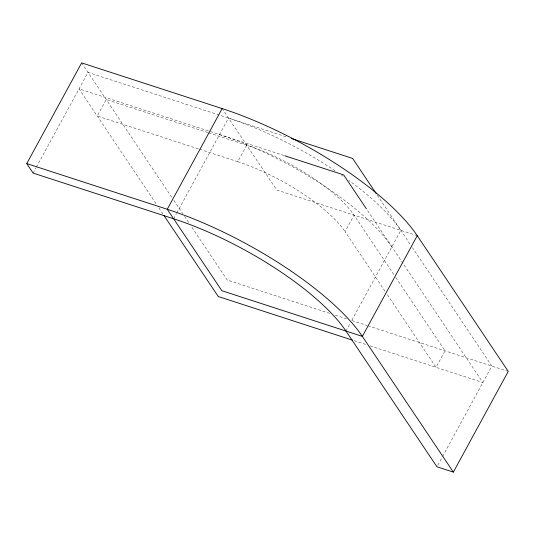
<?xml version="1.0" encoding="UTF-8"?>
<svg xmlns="http://www.w3.org/2000/svg" width="535" height="535" viewBox="0 0 535 535"><rect width="100%" height="100%" fill="white"/><g stroke="black" fill="none" stroke-linecap="round" stroke-linejoin="round"><path stroke-width="0.4" stroke-dasharray="2.67 2.01" d="M33.117 173.093L35.905 167.983M36.3 167.254L88.021 72.392L287.476 137.248M173.621 218.775L176.41 213.666M176.804 212.937L228.525 118.075A149.506 46.692 28.6 0 1 335.465 171.026M199.642 149.298L237.741 161.69L246.722 145.219A93.09 29.077 28.6 0 1 354.03 215.137L393.954 274.682M384.973 291.154L345.048 231.601L354.03 215.137M345.958 331.058L350.338 323.033M351.93 320.117L400.862 230.364A149.506 46.692 28.6 0 0 348.813 180.375M437.75 465.316L442.131 457.291M442.525 456.562L491.859 366.08L412.465 247.672M284.058 155.524L79.04 88.863L156.541 204.45M207.827 132.573L106.218 99.537L97.243 116.008L198.846 149.044M208.623 132.834L246.722 145.219M417.253 235.694L276.749 190.005L222.607 109.254M329.754 313.37L227.248 280.039L191.048 226.051M335.318 315.182L346.439 318.8M352.003 320.605L367.104 325.514M367.893 325.775L507.468 371.156M354.15 340.695L366.863 344.828M370.039 345.857L482.878 382.552L366.856 209.506M377.228 195.114L410.646 244.95M395.813 277.451L445.026 350.853L436.045 367.324L386.832 293.922M81.654 62.889L172.023 197.676M173.875 200.444L182.696 213.592M184.548 216.361L188.728 222.593M158.862 207.914L163.041 214.14M237.741 161.69A93.09 29.077 28.6 0 1 345.048 231.601M341.638 175.253A149.506 46.692 28.6 0 1 343.069 176.256M219.544 134.546A149.506 46.692 28.6 0 1 391.881 246.829"/><path stroke-width="0.8" d="M26.75 163.59L81.654 62.889L222.152 108.578A169.247 52.865 28.6 0 1 417.253 235.694L508.25 371.41L453.346 472.111L436.955 466.781L345.958 331.058A149.506 46.692 28.6 0 0 173.621 218.775L33.117 173.093L26.75 163.59L167.254 209.272A169.247 52.865 28.6 0 1 362.349 336.388L453.346 472.111M222.152 108.578L167.254 209.272L221.851 290.706L362.349 336.388L417.253 235.694M291.448 138.538L352.632 158.434L376.299 193.73M284.854 155.779L343.657 174.898L366.395 208.817M352.558 340.173L218.267 296.51L163.971 215.525"/></g></svg>
